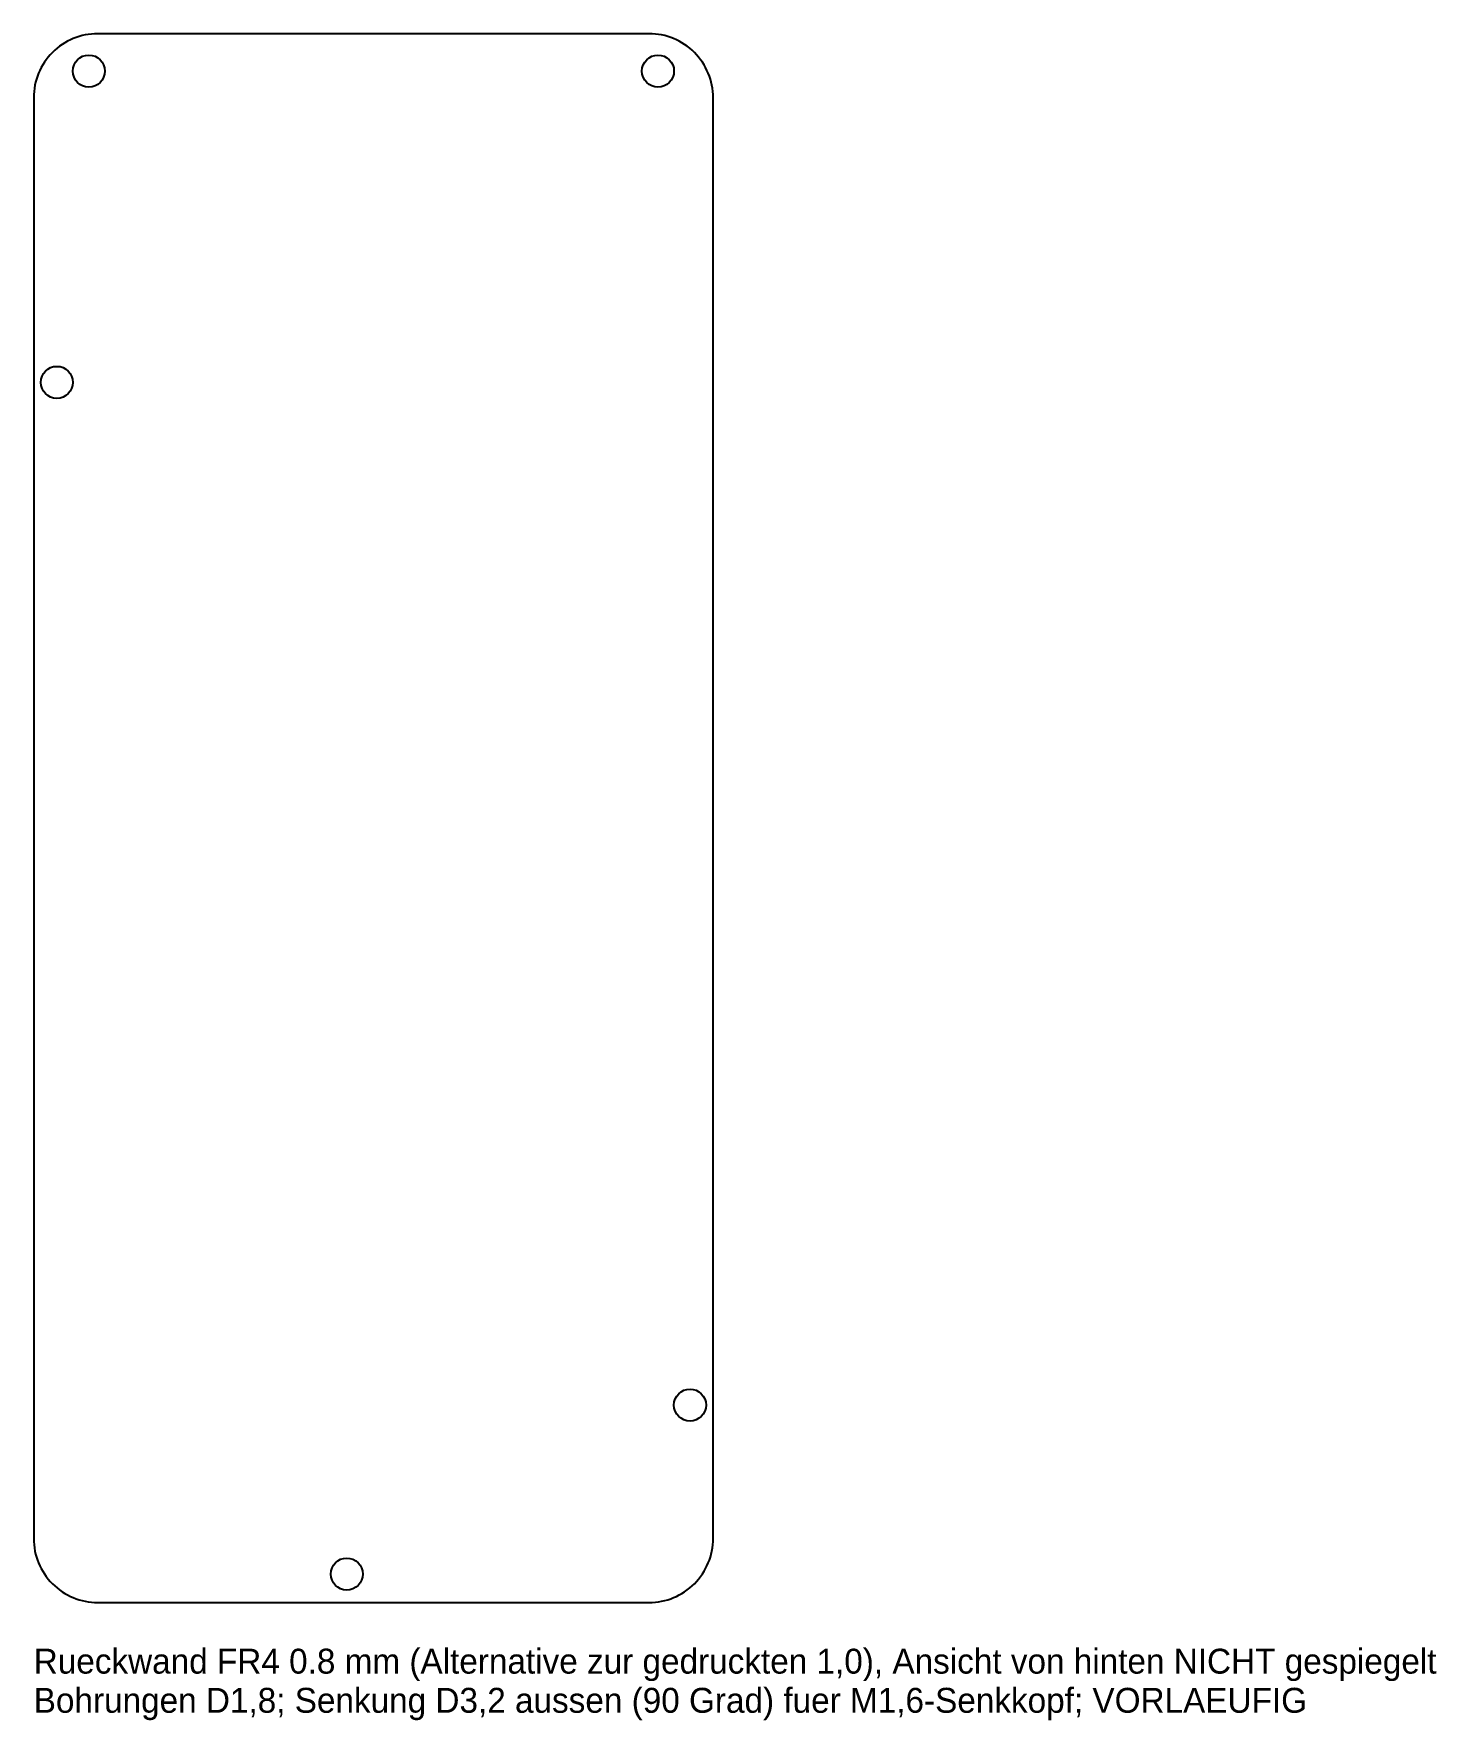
# Model space of a CAD drawing. Header units: millimetres. Extents: x -19.1 to 59.8, y -50.7 to 44.1.
import ezdxf

# ---------------------------------------------------------------- set-up
doc = ezdxf.new("R2010")
doc.units = ezdxf.units.MM
for name, color, linetype in [('BOHRUNG', 3, 'Continuous'), ('INFO', 8, 'Continuous'), ('SCHNITT', 1, 'Continuous')]:
    doc.layers.add(name, color=color, linetype=linetype)

msp = doc.modelspace()

# ---------------------------------------------------------------- linework, layer by layer
at = {"layer": 'BOHRUNG'}
for centre in [(-16, 42), (16, 42), (-17.8, 24.5), (17.8, -33), (-1.5, -42.5)]:
    msp.add_circle(centre, 0.9, dxfattribs=at)
at = {"layer": 'SCHNITT'}
msp.add_lwpolyline([(-15.5, -44.1), (15.5, -44.1, 0.414214), (19.1, -40.5), (19.1, 40.5, 0.414214), (15.5, 44.1), (-15.5, 44.1, 0.414214), (-19.1, 40.5), (-19.1, -40.5, 0.414214)], format="xyb", close=True, dxfattribs=at)

# ---------------------------------------------------------------- texts
at = {"layer": 'INFO'}
for s, p in [('Rueckwand FR4 0.8 mm (Alternative zur gedruckten 1,0), Ansicht von hinten NICHT gespiegelt', (-19.1, -48.1)), ('Bohrungen D1,8; Senkung D3,2 aussen (90 Grad) fuer M1,6-Senkkopf; VORLAEUFIG', (-19.1, -50.3))]:
    msp.add_text(s, height=1.4, dxfattribs=at).set_placement(p)

doc.saveas('drawing.dxf')
